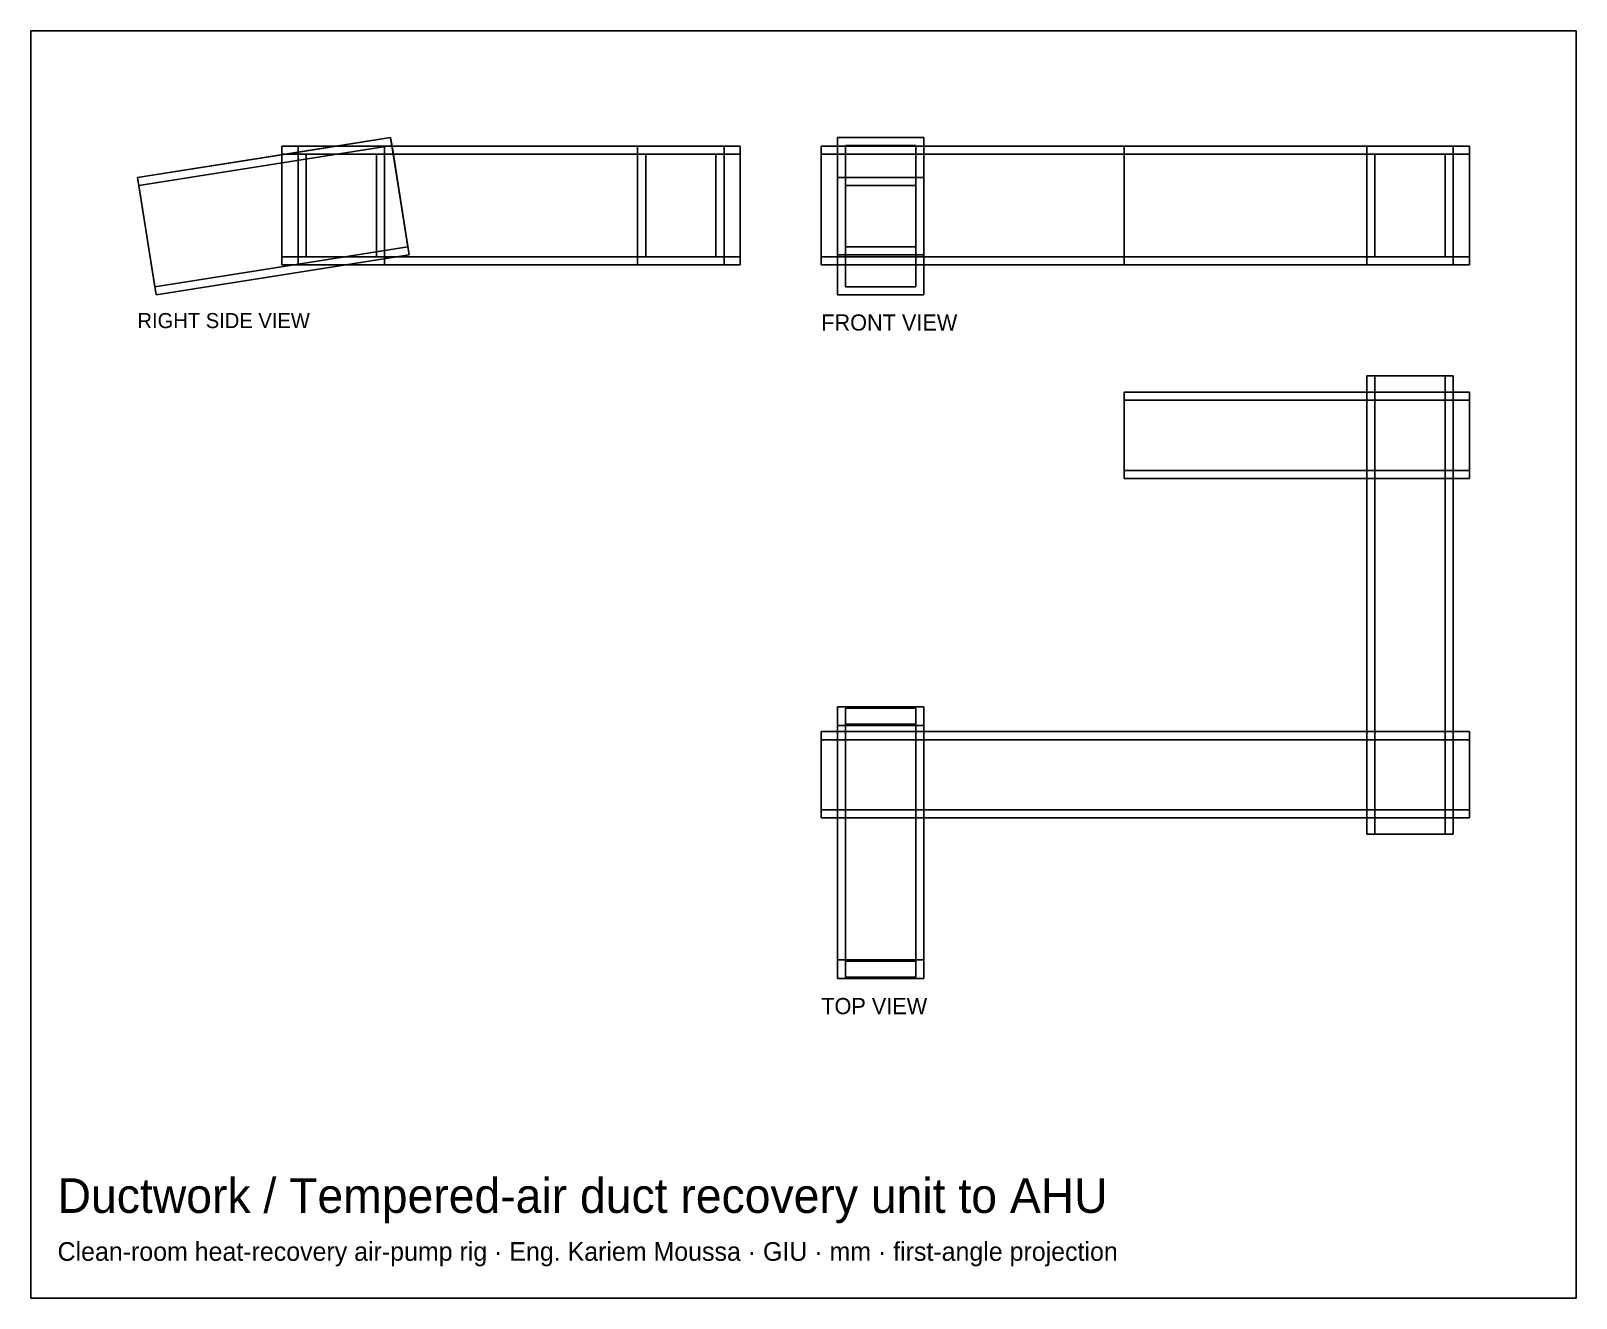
# Model space of a CAD drawing. Header units: millimetres. Extents: x -503 to -217, y -153 to 82.
import ezdxf

# ---------------------------------------------------------------- set-up
doc = ezdxf.new("R2010")
doc.units = ezdxf.units.MM
for name, color, linetype in [('BORDER', 7, 'Continuous'), ('HIDDEN', 8, 'Continuous'), ('TEXT', 5, 'Continuous'), ('VISIBLE', 7, 'Continuous')]:
    doc.layers.add(name, color=color, linetype=linetype)

msp = doc.modelspace()

# ---------------------------------------------------------------- linework, layer by layer
at = {"layer": 'BORDER'}
msp.add_lwpolyline([(-503.3, -152.54), (-217.27, -152.54), (-217.27, 82.12), (-503.3, 82.12)], close=True, dxfattribs=at)
at = {"layer": 'HIDDEN'}
for points in [[(-436.71, 62.39), (-483.58, 54.94)], [(-436.48, 60.91), (-483.34, 53.46)], [(-436.48, 60.91), (-483.34, 53.46)], [(-372, 60.8), (-456.85, 60.8)], [(-456.85, 38.8), (-456.85, 60.8)], [(-446.72, 60.8), (-456.85, 59.19)], [(-453.85, 38.8), (-453.85, 60.8)], [(-437.85, 60.8), (-453.85, 60.8)], [(-437.85, 38.8), (-437.85, 60.8)], [(-433.26, 40.66), (-436.71, 62.39)], [(-433.5, 42.14), (-436.48, 60.91)], [(-433.5, 42.14), (-436.48, 60.91)], [(-433.26, 40.66), (-436.46, 60.8)], [(-391, 60.8), (-375, 60.8)], [(-391, 38.8), (-391, 60.8)], [(-375, 38.8), (-375, 60.8)], [(-372, 38.8), (-372, 60.8)], [(-237, 60.8), (-357, 60.8)], [(-357, 38.8), (-357, 60.8)], [(-354, 40.66), (-354, 62.39)], [(-354, 60.8), (-354, 59.67)], [(-352.5, 60.91), (-352.5, 53.46)], [(-352.5, 42.14), (-352.5, 60.91)], [(-339.5, 60.91), (-352.5, 60.91)], [(-339.5, 60.91), (-339.5, 53.46)], [(-339.5, 42.14), (-339.5, 60.91)], [(-338, 40.66), (-338, 62.39)], [(-338, 60.8), (-338, 59.67)], [(-300.9, 38.8), (-300.9, 60.8)], [(-300.9, 60.8), (-237, 60.8)], [(-300.9, 38.8), (-300.9, 60.8)], [(-300.9, 60.8), (-237, 60.8)], [(-256, 60.8), (-240, 60.8)], [(-256, 38.8), (-256, 60.8)], [(-240, 38.8), (-240, 60.8)], [(-237, 38.8), (-237, 60.8)], [(-237, 38.8), (-237, 60.8)], [(-237, 38.8), (-237, 60.8)], [(-372, 59.3), (-456.85, 59.3)], [(-372, 59.3), (-456.85, 59.3)], [(-456.85, 40.3), (-456.85, 59.3)], [(-456.85, 40.3), (-456.85, 59.3)], [(-452.35, 59.3), (-439.35, 59.3)], [(-452.35, 40.3), (-452.35, 59.3)], [(-439.35, 40.3), (-439.35, 59.3)], [(-389.5, 40.3), (-389.5, 59.3)], [(-376.5, 59.3), (-389.5, 59.3)], [(-376.5, 40.3), (-376.5, 59.3)], [(-372, 40.3), (-372, 59.3)], [(-372, 40.3), (-372, 59.3)], [(-237, 59.3), (-357, 59.3)], [(-237, 59.3), (-357, 59.3)], [(-357, 40.3), (-357, 59.3)], [(-357, 40.3), (-357, 59.3)], [(-300.9, 59.3), (-237, 59.3)], [(-300.9, 59.3), (-237, 59.3)], [(-300.9, 40.3), (-300.9, 59.3)], [(-300.9, 40.3), (-300.9, 59.3)], [(-254.5, 40.3), (-254.5, 59.3)], [(-241.5, 59.3), (-254.5, 59.3)], [(-241.5, 40.3), (-241.5, 59.3)], [(-237, 40.3), (-237, 59.3)], [(-237, 40.3), (-237, 59.3)], [(-237, 40.3), (-237, 59.3)], [(-237, 40.3), (-237, 59.3)], [(-480.12, 33.22), (-483.58, 54.94)], [(-480.36, 34.7), (-483.34, 53.46)], [(-480.36, 34.7), (-483.34, 53.46)], [(-433.5, 42.14), (-480.36, 34.7)], [(-433.5, 42.14), (-480.36, 34.7)], [(-433.26, 40.66), (-480.12, 33.22)], [(-372, 40.3), (-456.85, 40.3)], [(-372, 40.3), (-456.85, 40.3)], [(-452.35, 40.3), (-439.35, 40.3)], [(-433.26, 40.66), (-444.98, 38.8)], [(-376.5, 40.3), (-389.5, 40.3)], [(-237, 40.3), (-357, 40.3)], [(-237, 40.3), (-357, 40.3)], [(-354, 40.66), (-338, 40.66)], [(-354, 40.66), (-354, 33.22)], [(-352.5, 42.14), (-352.5, 34.7)], [(-339.5, 42.14), (-352.5, 42.14)], [(-339.5, 42.14), (-339.5, 34.7)], [(-338, 40.66), (-338, 33.22)], [(-300.9, 40.3), (-237, 40.3)], [(-300.9, 40.3), (-237, 40.3)], [(-241.5, 40.3), (-254.5, 40.3)], [(-372, 38.8), (-456.85, 38.8)], [(-437.85, 38.8), (-453.85, 38.8)], [(-391, 38.8), (-375, 38.8)], [(-237, 38.8), (-357, 38.8)], [(-338, 38.8), (-354, 38.8)], [(-300.9, 38.8), (-237, 38.8)], [(-300.9, 38.8), (-237, 38.8)], [(-256, 38.8), (-240, 38.8)], [(-256, 18.22), (-240, 18.22)], [(-256, 18.22), (-256, -66.63)], [(-254.5, 18.22), (-254.5, -66.63)], [(-254.5, 18.22), (-254.5, -66.63)], [(-241.5, 18.22), (-254.5, 18.22)], [(-241.5, 18.22), (-254.5, 18.22)], [(-241.5, 18.22), (-241.5, -66.63)], [(-241.5, 18.22), (-241.5, -66.63)], [(-240, 18.22), (-240, -66.63)], [(-300.9, 15.22), (-237, 15.22)], [(-300.9, -0.78), (-300.9, 15.22)], [(-237, -0.78), (-237, 15.22)], [(-300.9, 13.72), (-237, 13.72)], [(-300.9, 13.72), (-237, 13.72)], [(-300.9, 13.72), (-300.9, 0.72)], [(-300.9, 13.72), (-300.9, 0.72)], [(-237, 13.72), (-237, 0.72)], [(-237, 13.72), (-237, 0.72)], [(-300.9, 0.72), (-237, 0.72)], [(-300.9, 0.72), (-237, 0.72)], [(-300.9, -0.78), (-237, -0.78)], [(-354, -43.04), (-354, -89.91)], [(-352.5, -43.28), (-352.5, -90.14)], [(-339.5, -43.28), (-339.5, -90.14)], [(-338, -43.04), (-338, -89.91)], [(-357, -47.63), (-357, -63.63)], [(-237, -47.63), (-357, -47.63)], [(-338, -47.63), (-354, -47.63)], [(-352.5, -46.26), (-352.5, -93.12)], [(-339.5, -46.26), (-339.5, -93.12)], [(-237, -47.63), (-237, -63.63)], [(-237, -49.13), (-357, -49.13)], [(-237, -49.13), (-357, -49.13)], [(-357, -62.13), (-357, -49.13)], [(-357, -62.13), (-357, -49.13)], [(-237, -62.13), (-237, -49.13)], [(-237, -62.13), (-237, -49.13)], [(-354, -56.5), (-354, -63.63)], [(-338, -56.5), (-338, -63.63)], [(-237, -62.13), (-357, -62.13)], [(-237, -62.13), (-357, -62.13)], [(-237, -63.63), (-357, -63.63)], [(-256, -66.63), (-240, -66.63)], [(-241.5, -66.63), (-254.5, -66.63)], [(-241.5, -66.63), (-254.5, -66.63)], [(-354, -89.91), (-338, -89.91)], [(-354, -89.91), (-354, -93.36)], [(-352.5, -90.14), (-352.5, -93.12)], [(-339.5, -90.14), (-352.5, -90.14)], [(-339.5, -90.14), (-339.5, -93.12)], [(-338, -89.91), (-338, -93.36)], [(-339.5, -93.12), (-352.5, -93.12)]]:
    msp.add_lwpolyline(points, dxfattribs=at)
at = {"layer": 'VISIBLE'}
for points in [[(-372, 60.8), (-456.85, 60.8)], [(-456.85, 38.8), (-456.85, 60.8)], [(-453.85, 38.8), (-453.85, 60.8)], [(-437.85, 60.8), (-453.85, 60.8)], [(-436.71, 62.39), (-446.72, 60.8)], [(-437.85, 38.8), (-437.85, 60.8)], [(-436.46, 60.8), (-436.71, 62.39)], [(-391, 60.8), (-375, 60.8)], [(-391, 38.8), (-391, 60.8)], [(-375, 38.8), (-375, 60.8)], [(-372, 38.8), (-372, 60.8)], [(-237, 60.8), (-357, 60.8)], [(-357, 38.8), (-357, 60.8)], [(-354, 62.39), (-338, 62.39)], [(-354, 62.39), (-354, 60.8)], [(-338, 62.39), (-338, 60.8)], [(-256, 60.8), (-240, 60.8)], [(-256, 38.8), (-256, 60.8)], [(-240, 38.8), (-240, 60.8)], [(-237, 38.8), (-237, 60.8)], [(-456.85, 59.19), (-483.58, 54.94)], [(-452.35, 59.3), (-439.35, 59.3)], [(-452.35, 40.3), (-452.35, 59.3)], [(-439.35, 40.3), (-439.35, 59.3)], [(-389.5, 40.3), (-389.5, 59.3)], [(-376.5, 59.3), (-389.5, 59.3)], [(-376.5, 40.3), (-376.5, 59.3)], [(-354, 59.67), (-354, 54.94)], [(-338, 59.67), (-338, 54.94)], [(-254.5, 40.3), (-254.5, 59.3)], [(-241.5, 59.3), (-254.5, 59.3)], [(-241.5, 40.3), (-241.5, 59.3)], [(-480.12, 33.22), (-483.58, 54.94)], [(-354, 54.94), (-338, 54.94)], [(-354, 33.22), (-354, 54.94)], [(-338, 33.22), (-338, 54.94)], [(-352.5, 34.7), (-352.5, 53.46)], [(-339.5, 53.46), (-352.5, 53.46)], [(-339.5, 34.7), (-339.5, 53.46)], [(-452.35, 40.3), (-439.35, 40.3)], [(-376.5, 40.3), (-389.5, 40.3)], [(-241.5, 40.3), (-254.5, 40.3)], [(-444.98, 38.8), (-480.12, 33.22)], [(-372, 38.8), (-456.85, 38.8)], [(-437.85, 38.8), (-453.85, 38.8)], [(-391, 38.8), (-375, 38.8)], [(-354, 38.8), (-357, 38.8)], [(-237, 38.8), (-338, 38.8)], [(-256, 38.8), (-240, 38.8)], [(-339.5, 34.7), (-352.5, 34.7)], [(-354, 33.22), (-338, 33.22)], [(-256, 18.22), (-240, 18.22)], [(-256, 18.22), (-256, -66.63)], [(-240, 18.22), (-240, -66.63)], [(-300.9, 15.22), (-237, 15.22)], [(-300.9, -0.78), (-300.9, 15.22)], [(-237, -0.78), (-237, 15.22)], [(-300.9, -0.78), (-237, -0.78)], [(-354, -43.04), (-338, -43.04)], [(-354, -43.04), (-354, -46.5)], [(-352.5, -43.28), (-352.5, -46.26)], [(-339.5, -43.28), (-352.5, -43.28)], [(-339.5, -43.28), (-339.5, -46.26)], [(-338, -43.04), (-338, -46.5)], [(-357, -47.63), (-357, -63.63)], [(-354, -47.63), (-357, -47.63)], [(-354, -46.5), (-338, -46.5)], [(-354, -46.5), (-354, -56.5)], [(-339.5, -46.26), (-352.5, -46.26)], [(-338, -46.5), (-338, -56.5)], [(-237, -47.63), (-338, -47.63)], [(-237, -47.63), (-237, -63.63)], [(-237, -63.63), (-357, -63.63)], [(-354, -63.63), (-354, -93.36)], [(-338, -63.63), (-338, -93.36)], [(-256, -66.63), (-240, -66.63)], [(-354, -93.36), (-338, -93.36)]]:
    msp.add_lwpolyline(points, dxfattribs=at)

# ---------------------------------------------------------------- texts
at = {"layer": 'TEXT'}
for s, height, p in [('RIGHT SIDE VIEW', 2.7894, (-483.58, 27.08)), ('FRONT VIEW', 3, (-357, 26.62)), ('TOP VIEW', 3, (-357, -99.96)), ('Ductwork / Tempered-air duct recovery unit to AHU', 6.411, (-498.37, -136.76)), ('Clean-room heat-recovery air-pump rig · Eng. Kariem Moussa · GIU · mm · first-angle projection', 3.4521, (-498.37, -145.63))]:
    msp.add_text(s, height=height, dxfattribs=at).set_placement(p)

doc.saveas('drawing.dxf')
